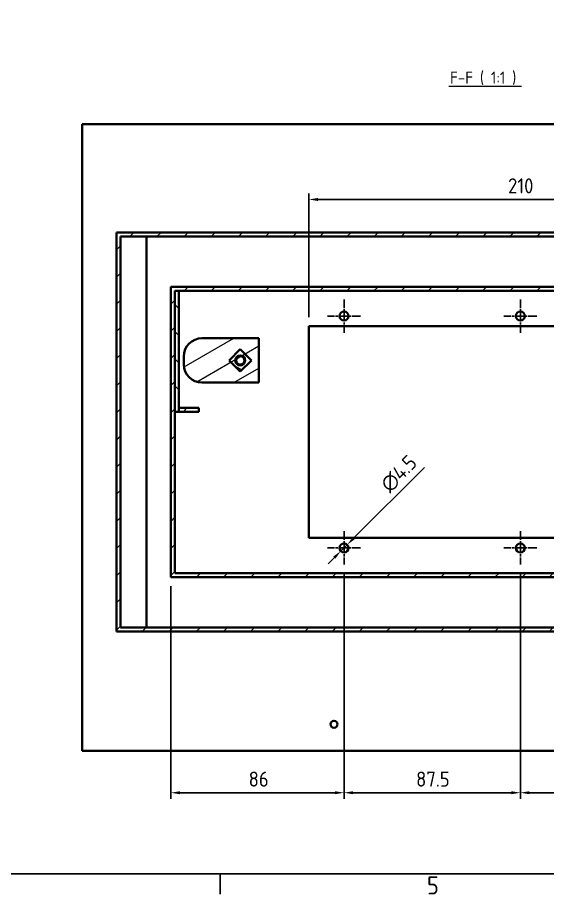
# Model space of a CAD drawing. Header units: millimetres. Extents: x 0 to 2523, y 0 to 1782.
# Drawn here: x 1371.1 to 1634.1, y 49.7 to 484.7 of the extents above; entities that cross this region are included whole.
import ezdxf

# ---------------------------------------------------------------- set-up
doc = ezdxf.new("R2010")
doc.units = ezdxf.units.MM
doc.header["$LTSCALE"] = 3
doc.linetypes.add('CHAIN', pattern=[0.3543, 0.2362, -0.0295, 0.0591, -0.0295])
doc.layers.get('0').update_dxf_attribs({"color": 3, "lineweight": 25})
for name, color, linetype, lineweight in [('가시적인 것(ISO)', 3, 'Continuous', 40), ('경계(ISO)', 7, 'Continuous', 25), ('기호(ISO)', 5, 'Continuous', 25), ('중심 표식(ISO)', 1, 'Continuous', 25), ('치수(ISO)', 2, 'Continuous', 25), ('해치(ISO)', 7, 'Continuous', 18)]:
    doc.layers.add(name, color=color, linetype=linetype, lineweight=lineweight)
doc.styles.add('문자 텍스트_M2B', font='isocp.shx')
doc.styles.add('치수 텍스트_PSTEK_POSCO', font='isocp.shx')
doc.styles.add('텍스트 스타일512', font='isocp.shx')
doc.dimstyles.new('치수_PSTEK_POSCO', dxfattribs={"dimscale": 3, "dimtxt": 2.5, "dimasz": 1.5, "dimexe": 1, "dimexo": 1.5, "dimgap": 1, "dimtad": 1, "dimrnd": 1e-08, "dimdsep": 46, "dimtxsty": '치수 텍스트_PSTEK_POSCO', "dimcen": 0.09, "dimdle": 10, "dimclrd": 7, "dimclre": 7, "dimclrt": 2, "dimadec": 1, "dimazin": 2, "dimtfac": 1, "dimtmove": 0, "dimatfit": 3, "dimfxl": 0, "dimtolj": 1, "dimlwd": -1, "dimlwe": -1, "dimarcsym": 0})

# ---------------------------------------------------------------- blocks, each defined once
blk = doc.blocks.new('경계 Default Border')
at = {"layer": '경계(ISO)'}
blk.add_line((490.58, 20), (490.58, 16.6), dxfattribs=at)
at = {"layer": '경계(ISO)', "flags": 128}
blk.add_lwpolyline([(20, 20), (20, 574), (821, 574), (821, 20), (20, 20)], dxfattribs=at)
at = {"layer": '경계(ISO)', "color": 2, "insert": (524.77, 16.57), "char_height": 3, "attachment_point": 7, "style": '문자 텍스트_M2B'}
blk.add_mtext('5', dxfattribs=at)
blk = doc.blocks.new('*D117')
at = {"layer": 'Defpoints', "color": 0, "transparency": 16777216}
for p in [(1533.15, 213.4), (1447.15, 207.15), (1533.15, 100.18)]:
    blk.add_point(p, dxfattribs=at)
at = {"layer": '치수(ISO)', "color": 7, "transparency": 16777216}
for p, q in [((1533.15, 208.9), (1533.15, 97.18)), ((1447.15, 202.65), (1447.15, 97.18)), ((1451.65, 100.18), (1528.65, 100.18))]:
    blk.add_line(p, q, dxfattribs=at)
for points in [[(1451.65, 100.93), (1451.65, 99.43), (1447.15, 100.18)], [(1528.65, 100.93), (1528.65, 99.43), (1533.15, 100.18)]]:
    blk.add_solid(points, dxfattribs=at)
at = {"layer": '치수(ISO)', "color": 2, "transparency": 16777216, "insert": (1485.8, 106.93), "char_height": 7.5, "attachment_point": 4, "style": '치수 텍스트_PSTEK_POSCO'}
blk.add_mtext('\\A1;86', dxfattribs=at)
blk = doc.blocks.new('*D118')
at = {"layer": 'Defpoints', "color": 0, "transparency": 16777216}
for p in [(1533.15, 213.4), (1620.65, 213.4), (1620.65, 100.18)]:
    blk.add_point(p, dxfattribs=at)
at = {"layer": '치수(ISO)', "color": 7, "transparency": 16777216}
for p, q in [((1533.15, 208.9), (1533.15, 97.18)), ((1620.65, 208.9), (1620.65, 97.18)), ((1537.65, 100.18), (1616.15, 100.18))]:
    blk.add_line(p, q, dxfattribs=at)
for points in [[(1537.65, 100.93), (1537.65, 99.43), (1533.15, 100.18)], [(1616.15, 100.93), (1616.15, 99.43), (1620.65, 100.18)]]:
    blk.add_solid(points, dxfattribs=at)
at = {"layer": '치수(ISO)', "color": 2, "transparency": 16777216, "insert": (1568.89, 106.93), "char_height": 7.5, "attachment_point": 4, "style": '치수 텍스트_PSTEK_POSCO'}
blk.add_mtext('\\A1;87.5', dxfattribs=at)
blk = doc.blocks.new('*D119')
at = {"layer": 'Defpoints', "color": 0, "transparency": 16777216}
for p in [(1620.65, 213.4), (1708.15, 213.4), (1708.15, 100.18)]:
    blk.add_point(p, dxfattribs=at)
at = {"layer": '치수(ISO)', "color": 7, "transparency": 16777216}
for p, q in [((1620.65, 208.9), (1620.65, 97.18)), ((1708.15, 208.9), (1708.15, 97.18)), ((1625.15, 100.18), (1703.65, 100.18))]:
    blk.add_line(p, q, dxfattribs=at)
for points in [[(1625.15, 100.93), (1625.15, 99.43), (1620.65, 100.18)], [(1703.65, 100.93), (1703.65, 99.43), (1708.15, 100.18)]]:
    blk.add_solid(points, dxfattribs=at)
at = {"layer": '치수(ISO)', "color": 2, "transparency": 16777216, "insert": (1656.39, 106.93), "char_height": 7.5, "attachment_point": 4, "style": '치수 텍스트_PSTEK_POSCO'}
blk.add_mtext('\\A1;87.5', dxfattribs=at)
blk = doc.blocks.new('*D123')
at = {"layer": 'Defpoints', "color": 0, "transparency": 16777216}
for p in [(1725.65, 394.5), (1515.65, 331.65), (1725.65, 331.65)]:
    blk.add_point(p, dxfattribs=at)
at = {"layer": '치수(ISO)', "color": 7, "transparency": 16777216}
for p, q in [((1515.65, 336.15), (1515.65, 397.5)), ((1725.65, 336.15), (1725.65, 397.5)), ((1520.15, 394.5), (1721.15, 394.5))]:
    blk.add_line(p, q, dxfattribs=at)
for points in [[(1520.15, 395.25), (1520.15, 393.75), (1515.65, 394.5)], [(1721.15, 395.25), (1721.15, 393.75), (1725.65, 394.5)]]:
    blk.add_solid(points, dxfattribs=at)
at = {"layer": '치수(ISO)', "color": 2, "transparency": 16777216, "insert": (1614.55, 401.25), "char_height": 7.5, "attachment_point": 4, "style": '치수 텍스트_PSTEK_POSCO'}
blk.add_mtext('\\A1;210', dxfattribs=at)
blk = doc.blocks.new('*D124')
at = {"layer": 'Defpoints', "color": 0, "transparency": 16777216}
for p in [(1534.74, 223.24), (1531.55, 220.06)]:
    blk.add_point(p, dxfattribs=at)
at = {"layer": '치수(ISO)', "color": 7, "transparency": 16777216}
for p, q in [((1537.92, 226.42), (1573.08, 261.59)), ((1531.55, 220.06), (1534.74, 223.24)), ((1528.37, 216.87), (1525.19, 213.69))]:
    blk.add_line(p, q, dxfattribs=at)
for points in [[(1537.39, 226.95), (1538.45, 225.89), (1534.74, 223.24)], [(1527.84, 217.4), (1528.9, 216.34), (1531.55, 220.06)]]:
    blk.add_solid(points, dxfattribs=at)
at = {"layer": '치수(ISO)', "color": 2, "transparency": 16777216, "insert": (1553.24, 251.29), "char_height": 7.5, "attachment_point": 4, "rotation": 45, "style": '치수 텍스트_PSTEK_POSCO'}
blk.add_mtext('\\A1;∅4.5', dxfattribs=at)

msp = doc.modelspace()

# ---------------------------------------------------------------- hatches: boundary and pattern name
at = {"layer": '해치(ISO)'}
h = msp.add_hatch(dxfattribs=at)
h.set_pattern_fill('ANSI31', color=256, scale=76.2, style=0)
h.set_pattern_definition([(45, (0, 0), (-6.73519, 6.73519), [])])
h.paths.add_polyline_path([(1447.1451, 351.1474), (1447.1451, 207.1474), (1745.1451, 207.1474), (1745.1451, 351.1474)])
h.paths.add_polyline_path([(1743.1451, 209.1474), (1449.1451, 209.1474), (1449.1451, 289.1474), (1449.1451, 349.1474), (1451.1451, 349.1474), (1743.1451, 349.1474)], flags=0)
h.paths.add_polyline_path([(1772.1451, 220.5809), (1770.1451, 220.5809), (1770.1451, 201.714), (1772.1451, 201.714)])
h.paths.add_polyline_path([(1772.1451, 334.5809), (1770.1451, 334.5809), (1770.1451, 223.714), (1772.1451, 223.714), (1772.1451, 226.1474), (1772.1451, 332.1474)])
h.paths.add_polyline_path([(1772.1451, 356.5809), (1770.1451, 356.5809), (1770.1451, 337.714), (1772.1451, 337.714)])
h.paths.add_polyline_path([(1770.1451, 182.1474), (1422.1451, 182.1474), (1422.1451, 376.1474), (1770.1451, 376.1474), (1770.1451, 359.714), (1772.1451, 359.714), (1772.1451, 362.1474), (1772.1451, 378.1474), (1420.1451, 378.1474), (1420.1451, 180.1474), (1739.7426, 180.1474), (1739.7426, 170.1474), (1744.5476, 170.1474), (1744.5476, 180.1474), (1772.1451, 180.1474), (1772.1451, 196.1474), (1772.1451, 198.5809), (1770.1451, 198.5809)])
h = msp.add_hatch(dxfattribs=at)
h.set_pattern_fill('ANSI31', color=256, scale=76.2, angle=90.00021, style=0)
h.set_pattern_definition([(135.0002, (0, 0), (-6.73517, -6.735217), [])])
h.paths.add_polyline_path([(1449.1451, 349.1474), (1449.1451, 289.1474), (1451.1451, 289.1474), (1451.1451, 291.1474), (1451.1451, 349.1474)])
h = msp.add_hatch(dxfattribs=at)
h.set_pattern_fill('ANSI31', color=256, scale=76.2, angle=-14.999978, style=0)
h.set_pattern_definition([(30, (0, 0), (-4.762503, 8.24889), [])])
edge = h.paths.add_edge_path()
edge.add_line((1490.8446, 303.6474), (1490.8446, 325.6474))
edge.add_line((1490.8446, 325.6474), (1462.6451, 325.6474))
edge.add_ellipse((1462.6451, 316.6474), major_axis=(0, 9), ratio=1, start_angle=0, end_angle=90)
edge.add_line((1453.6451, 316.6474), (1453.6451, 312.6474))
edge.add_ellipse((1462.6451, 312.6474), major_axis=(-9, 0), ratio=1, start_angle=0, end_angle=90)
edge.add_line((1462.6451, 303.6474), (1490.8446, 303.6474))
h = msp.add_hatch(dxfattribs=at)
h.set_pattern_fill('ANSI31', color=256, scale=76.2, angle=105.000246, style=0)
h.set_pattern_definition([(150.00025, (0, 0), (-4.762465, -8.24891), [])])
h.paths.add_polyline_path([(1481.6451, 320.1629), (1476.1297, 314.6474), (1481.6451, 309.132), (1487.1605, 314.6474)])
edge = h.paths.add_edge_path(flags=0)
edge.add_ellipse((1481.6451, 314.6474), major_axis=(2.1, 0), ratio=1, start_angle=0, end_angle=360)
h = msp.add_hatch(dxfattribs=at)
h.set_pattern_fill('ANSI31', color=256, scale=76.2, angle=75.000175, style=0)
h.set_pattern_definition([(120.0002, (0, 0), (-8.24888, -4.762525), [])])
edge = h.paths.add_edge_path()
edge.add_ellipse((1481.6451, 314.6474), major_axis=(-2.5, 0), ratio=1, start_angle=0, end_angle=360)
h = msp.add_hatch(dxfattribs=at)
h.set_pattern_fill('ANSI31', color=256, scale=76.2, angle=14.999978, style=0)
h.set_pattern_definition([(60, (0, 0), (-8.24889, 4.762503), [])])
h.paths.add_polyline_path([(1451.1451, 291.1474), (1451.1451, 289.1474), (1461.1451, 289.1474), (1461.1451, 291.1474)])

# ---------------------------------------------------------------- linework, layer by layer
at = {"layer": '가시적인 것(ISO)'}
for p, q in [((1403.1451, 431.8319), (1803.1451, 431.8319)), ((1403.1451, 120.9228), (1403.1451, 431.8319)), ((1772.1451, 378.1474), (1420.1451, 378.1474)), ((1420.1451, 378.1474), (1420.1451, 180.1474)), ((1422.1451, 182.1474), (1422.1451, 376.1474)), ((1422.1451, 376.1474), (1770.1451, 376.1474)), ((1435.1451, 182.1474), (1435.1451, 376.1474)), ((1447.1451, 351.1474), (1447.1451, 207.1474)), ((1745.1451, 351.1474), (1447.1451, 351.1474)), ((1449.1451, 209.1474), (1449.1451, 349.1474)), ((1449.1451, 349.1474), (1743.1451, 349.1474)), ((1449.1451, 349.1474), (1449.1451, 289.1474)), ((1451.1451, 349.1474), (1449.1451, 349.1474)), ((1451.1451, 289.1474), (1451.1451, 349.1474)), ((1515.6451, 226.6474), (1515.6451, 331.6474)), ((1515.6451, 331.6474), (1725.6451, 331.6474)), ((1490.8446, 325.6474), (1462.6451, 325.6474)), ((1490.8446, 303.6474), (1490.8446, 325.6474)), ((1481.6451, 320.1629), (1476.1297, 314.6474)), ((1487.1605, 314.6474), (1481.6451, 320.1629)), ((1453.6451, 316.6474), (1453.6451, 312.6474)), ((1476.1297, 314.6474), (1481.6451, 309.132)), ((1481.6451, 309.132), (1487.1605, 314.6474)), ((1462.6451, 303.6474), (1490.8446, 303.6474)), ((1449.1451, 289.1474), (1451.1451, 289.1474)), ((1451.1451, 291.1474), (1451.1451, 289.1474)), ((1461.1451, 291.1474), (1451.1451, 291.1474)), ((1451.1451, 289.1474), (1461.1451, 289.1474)), ((1461.1451, 289.1474), (1461.1451, 291.1474)), ((1725.6451, 226.6474), (1515.6451, 226.6474)), ((1743.1451, 209.1474), (1449.1451, 209.1474)), ((1447.1451, 207.1474), (1745.1451, 207.1474)), ((1420.1451, 180.1474), (1739.7426, 180.1474)), ((1770.1451, 182.1474), (1422.1451, 182.1474)), ((1803.1451, 120.9228), (1403.1451, 120.9228))]:
    msp.add_line(p, q, dxfattribs=at)
for centre, radius in [((1533.1451, 336.6474), 2.25), ((1620.6451, 336.6474), 2.25), ((1481.6451, 314.6474), 2.5), ((1481.6451, 314.6474), 2.1), ((1533.1451, 221.6474), 2.25), ((1620.6451, 221.6474), 2.25), ((1528.1451, 134.1474), 1.75)]:
    msp.add_circle(centre, radius, dxfattribs=at)
for centre, start, end in [((1462.6451, 316.6474), 90, 180), ((1462.6451, 312.6474), 180, 270)]:
    msp.add_arc(centre, 9, start, end, dxfattribs=at)
at = {"layer": '기호(ISO)', "color": 7, "lineweight": 18}
msp.add_line((1585.1415, 450.6684), (1621.1487, 450.6684), dxfattribs=at)
at = {"layer": '중심 표식(ISO)', "linetype": 'CHAIN', "ltscale": 6.111541}
for p, q in [((1533.1451, 344.8974), (1533.1451, 328.3974)), ((1620.6451, 344.8974), (1620.6451, 328.3974)), ((1541.3951, 336.6474), (1524.8951, 336.6474)), ((1628.8951, 336.6474), (1612.3951, 336.6474)), ((1533.1451, 229.8974), (1533.1451, 213.3974)), ((1620.6451, 229.8974), (1620.6451, 213.3974)), ((1541.3951, 221.6474), (1524.8951, 221.6474)), ((1628.8951, 221.6474), (1612.3951, 221.6474))]:
    msp.add_line(p, q, dxfattribs=at)

# ---------------------------------------------------------------- block references
at = {"xscale": 3, "yscale": 3, "zscale": 3}
msp.add_blockref('경계 Default Border', (0, 0), dxfattribs=at)

# ---------------------------------------------------------------- texts
at = {"layer": '기호(ISO)', "color": 7, "insert": (1585.7655, 451.3319), "char_height": 6, "attachment_point": 7, "style": '텍스트 스타일512'}
msp.add_mtext('F-F ( 1:1 )', dxfattribs=at)

# ---------------------------------------------------------------- dimensions: what is measured, and where the dimension line sits
at = {"layer": '치수(ISO)', "color": 7}
for base, p1, p2, picture, middle in [((1725.6451, 394.5042), (1515.6451, 331.6474), (1725.6451, 331.6474), '*D123', (1620.6451, 394.5042)), ((1533.1451, 100.1823), (1447.1451, 207.1474), (1533.1451, 213.3974), '*D117', (1490.1151, 100.1823)), ((1620.6451, 100.1823), (1533.1451, 213.3974), (1620.6451, 213.3974), '*D118', (1576.9251, 100.1823)), ((1708.1451, 100.1823), (1620.6451, 213.3974), (1708.1451, 213.3974), '*D119', (1664.4251, 100.1823))]:
    dim = msp.add_linear_dim(base=base, p1=p1, p2=p2, angle=180, dimstyle='치수_PSTEK_POSCO', override={"dimdec": 2, "dimtp": 0, "dimtm": 0, "dimtdec": 2, "dimtofl": 0, "dimatfit": 1}, dxfattribs=at)
    dim.commit()
    dim.dimension.update_dxf_attribs({"geometry": picture, "text_midpoint": middle, "dimtype": 160})
dim = msp.add_diameter_dim_2p(p1=(1531.5541, 220.0564), p2=(1534.7361, 223.2384), dimstyle='치수_PSTEK_POSCO', override={"dimdec": 2, "dimlfac": 1, "dimtp": 0, "dimtm": 0, "dimtdec": 2, "dimatfit": 2}, dxfattribs=at)
dim.commit()
dim.dimension.update_dxf_attribs({"geometry": '*D124', "text_midpoint": (1564.4891, 252.9914), "dimtype": 163})

doc.saveas('drawing.dxf')
